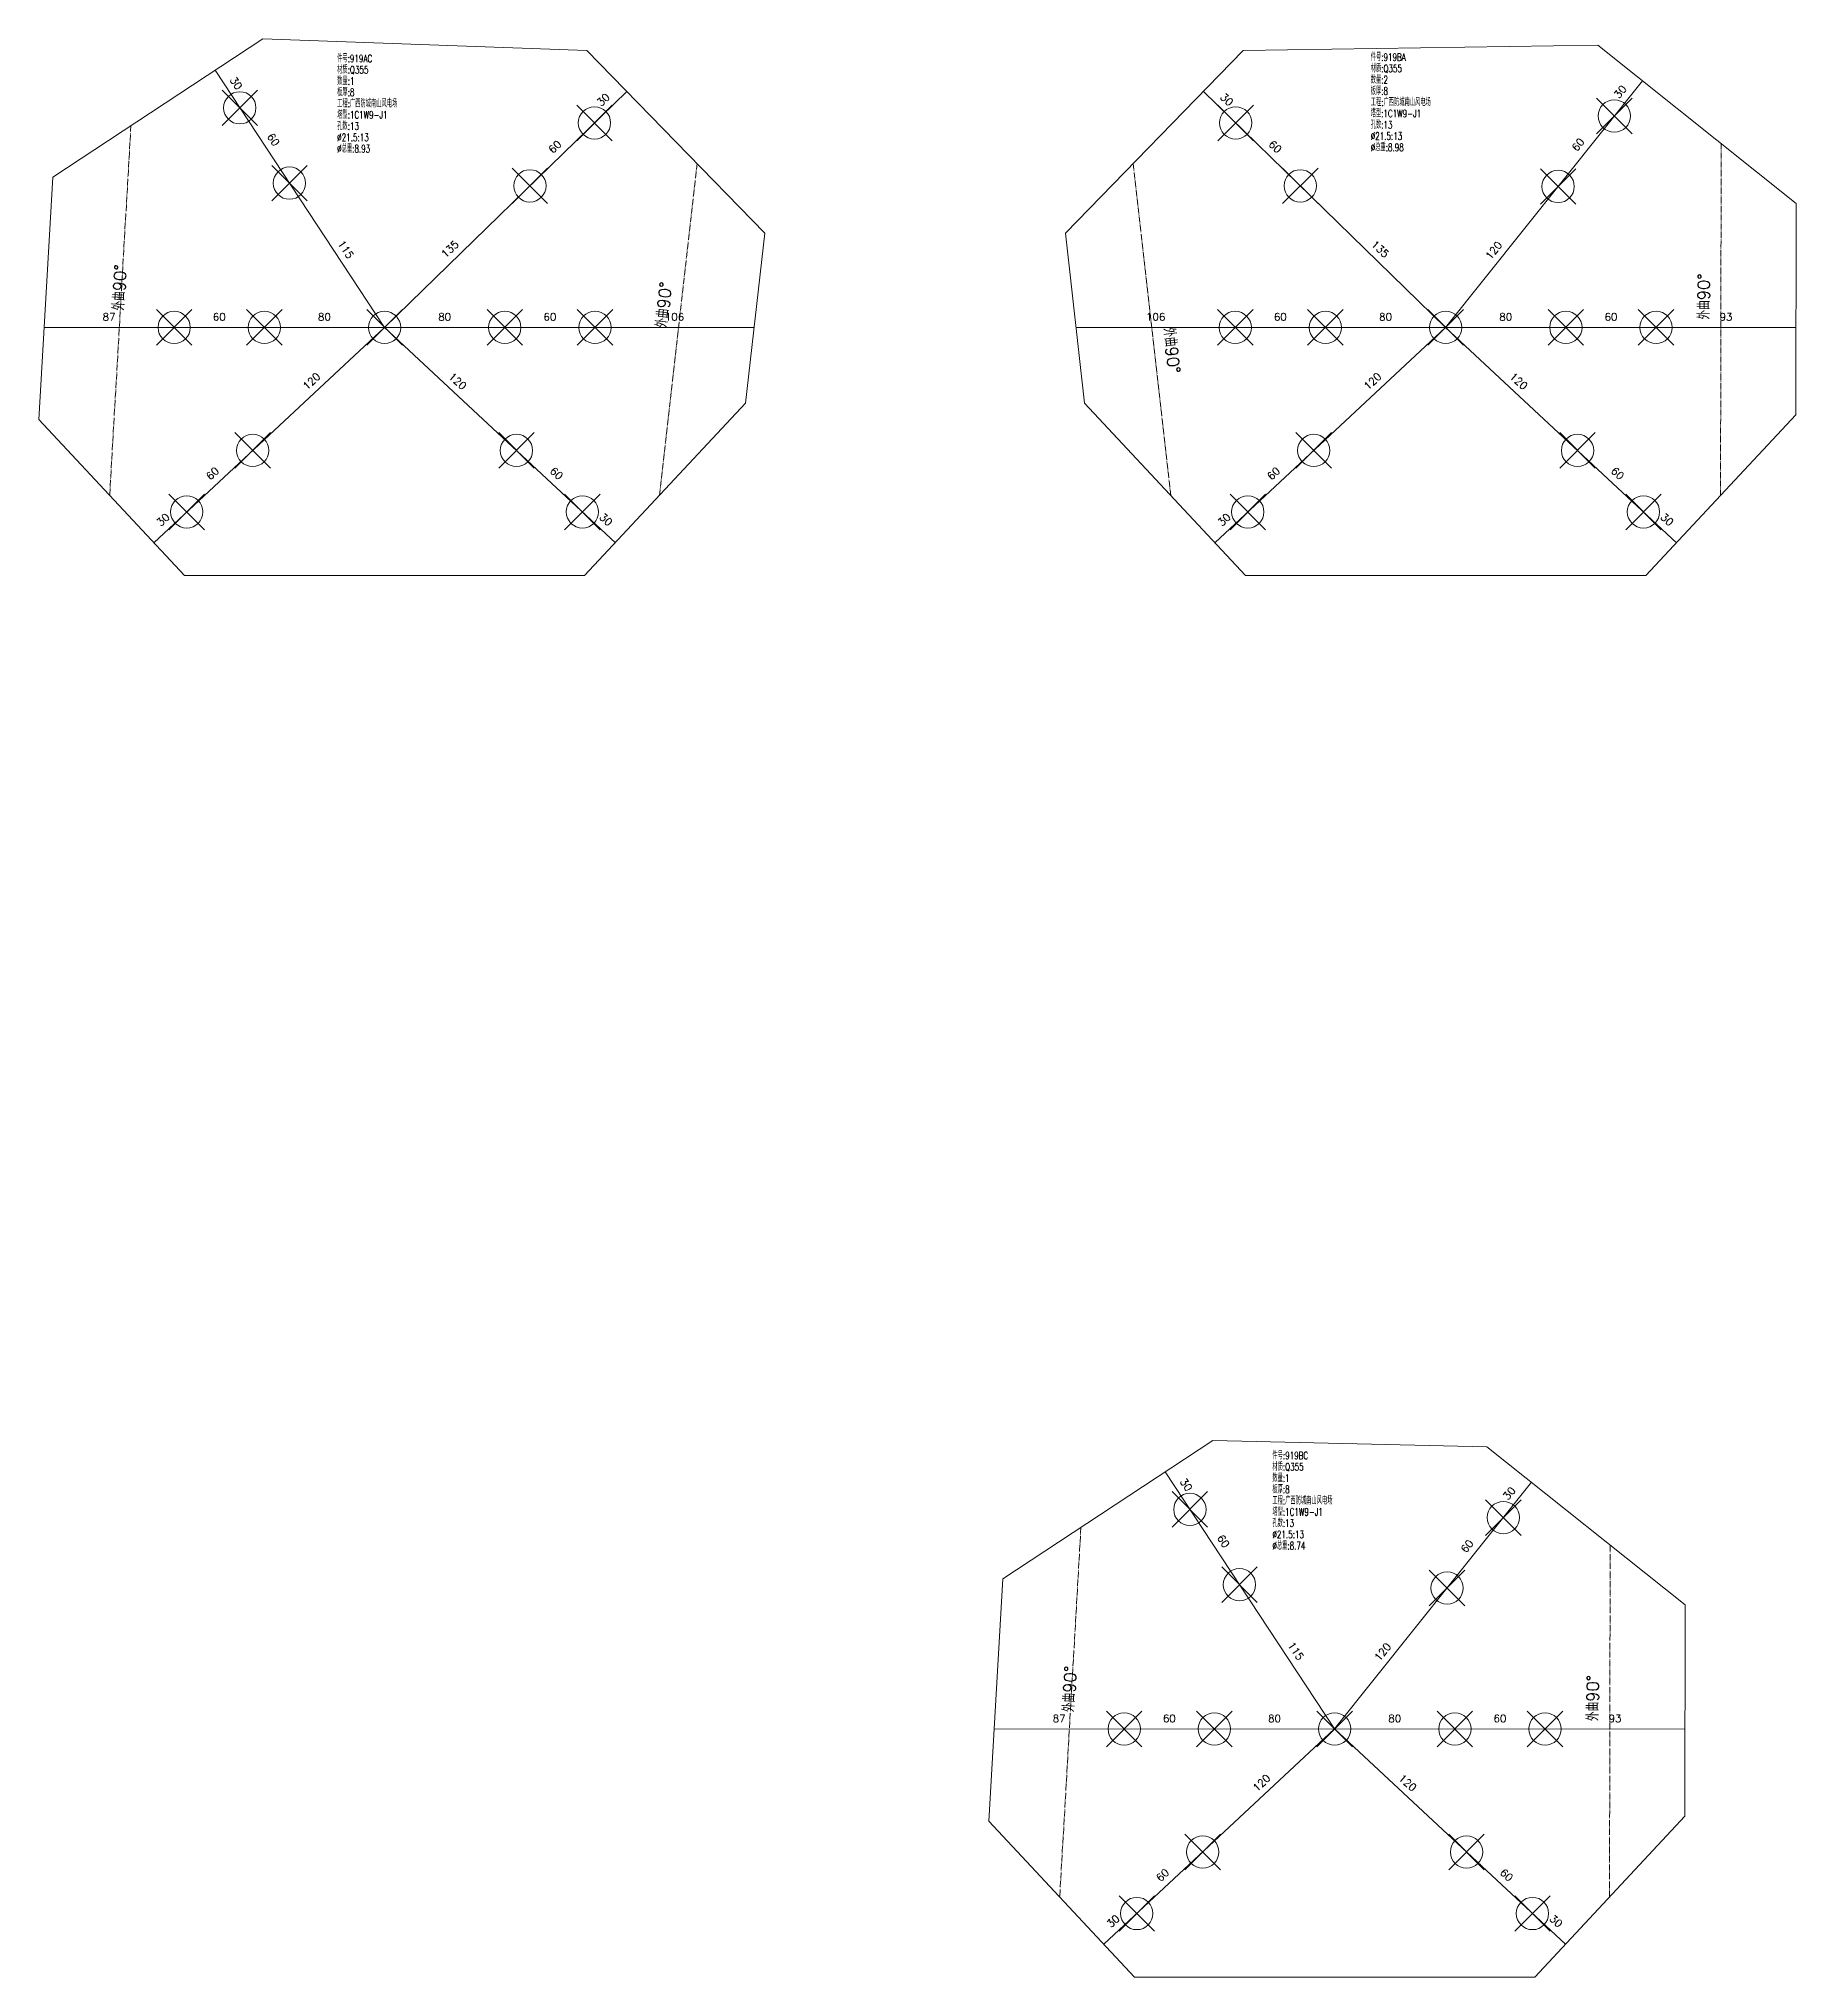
# Model space of a CAD drawing. Extents: x -105 to 10956, y -4548 to 9487.
# Drawn here: x 636 to 1805, y -4548 to -3258 of the extents above; entities that cross this region are included whole.
import ezdxf
from ezdxf.enums import TextEntityAlignment as Align

# ---------------------------------------------------------------- set-up
doc = ezdxf.new("R2010")
doc.units = 0
doc.header["$MEASUREMENT"] = 0
doc.linetypes.add('制弯线', pattern=[5.9, 4, -0.5, 0.2, -0.5, 0.2, -0.5])
doc.layers.add('1', color=7, linetype='CONTINUOUS', lineweight=25)
doc.layers.add('2', color=7, linetype='CONTINUOUS', lineweight=25)
doc.styles.get("Standard").update_dxf_attribs({"font": 'simplex.shx', "width": 0.7, "height": 3, "bigfont": 'gbhzfs.shx'})

msp = doc.modelspace()

# ---------------------------------------------------------------- linework, layer by layer
at = {"layer": '1', "color": 7, "linetype": 'Continuous', "lineweight": 18}
for p, q in [((784.52779, -3257.62953), (644.80473, -3349.72211)), ((1000.26401, -3265.48179), (784.52779, -3257.62953)), ((1672.88984, -3261.86141), (1436.95779, -3265.48314)), ((1804.88639, -3367.1928), (1672.88984, -3261.86141)), ((1118.61286, -3386.96521), (1000.26401, -3265.48179)), ((1436.95779, -3265.48314), (1318.61286, -3386.96497)), ((644.80473, -3349.72211), (635.54487, -3510.92857)), ((1804.62054, -3507.79154), (1804.88639, -3367.1928)), ((1105.80029, -3500.10309), (1118.61286, -3386.96521)), ((1318.61286, -3386.96497), (1331.43448, -3500.09853)), ((998.73423, -3614.88666), (1105.80029, -3500.10309)), ((1331.43448, -3500.09853), (1438.50758, -3614.88666)), ((1704.72599, -3614.88666), (1804.62054, -3507.79154)), ((635.54487, -3510.92857), (732.51582, -3614.88666)), ((732.51582, -3614.88666), (998.73423, -3614.88666)), ((1438.50758, -3614.88666), (1704.72599, -3614.88666)), ((1416.65272, -4190.27204), (1276.92965, -4282.36461)), ((1599.023, -4194.50391), (1416.65272, -4190.27204)), ((1731.01956, -4299.8353), (1599.023, -4194.50391)), ((1276.92965, -4282.36461), (1267.66979, -4443.57108)), ((1730.7537, -4440.43404), (1731.01956, -4299.8353)), ((1267.66979, -4443.57108), (1364.64074, -4547.52916)), ((1630.85915, -4547.52916), (1730.7537, -4440.43404)), ((1364.64074, -4547.52916), (1630.85915, -4547.52916))]:
    msp.add_line(p, q, dxfattribs=at)
at = {"layer": '1', "color": 7, "linetype": 'Continuous', "lineweight": 13}
for p, q in [((757.48433, -3315.41536), (781.13433, -3291.76536)), ((781.13433, -3315.41536), (757.48433, -3291.76536)), ((993.46699, -3325.45988), (1017.11699, -3301.80988)), ((1017.11699, -3325.45988), (993.46699, -3301.80988)), ((1420.10529, -3325.46128), (1443.75529, -3301.81128)), ((1443.75529, -3325.46128), (1420.10529, -3301.81128)), ((1672.05498, -3320.8374), (1695.70498, -3297.1874)), ((1695.70498, -3320.8374), (1672.05498, -3297.1874)), ((790.50372, -3365.51247), (814.15372, -3341.86247)), ((814.15372, -3365.51247), (790.50372, -3341.86247)), ((950.48976, -3367.32821), (974.13976, -3343.67821)), ((974.13976, -3367.32821), (950.48976, -3343.67821)), ((1463.08294, -3367.32917), (1486.73294, -3343.67917)), ((1486.73294, -3367.32917), (1463.08294, -3343.67917)), ((1634.63089, -3367.73558), (1658.28089, -3344.08558)), ((1658.28089, -3367.73558), (1634.63089, -3344.08558)), ((713.80764, -3461.5326), (737.45764, -3437.8826)), ((737.45764, -3461.5326), (713.80764, -3437.8826)), ((773.80763, -3461.5323), (797.45763, -3437.8823)), ((797.45763, -3461.5323), (773.80763, -3437.8823)), ((853.80763, -3461.5319), (877.45763, -3437.8819)), ((877.45763, -3461.5319), (853.80763, -3437.8819)), ((933.80763, -3461.5315), (957.45763, -3437.8815)), ((957.45763, -3461.5315), (933.80763, -3437.8815)), ((993.80763, -3461.5312), (1017.45763, -3437.8812)), ((1017.45763, -3461.5312), (993.80763, -3437.8812)), ((1419.7994, -3461.53261), (1443.4494, -3437.88261)), ((1443.4494, -3461.53261), (1419.7994, -3437.88261)), ((1479.7994, -3461.53231), (1503.4494, -3437.88231)), ((1503.4494, -3461.53231), (1479.7994, -3437.88231)), ((1559.79939, -3461.5319), (1583.44939, -3437.8819)), ((1583.44939, -3461.5319), (1559.79939, -3437.8819)), ((1639.79939, -3461.5315), (1663.44939, -3437.8815)), ((1663.44939, -3461.5315), (1639.79939, -3437.8815)), ((1699.79939, -3461.5312), (1723.44939, -3437.8812)), ((1723.44939, -3461.5312), (1699.79939, -3437.8812)), ((766.04049, -3543.38455), (789.69049, -3519.73455)), ((789.69049, -3543.38455), (766.04049, -3519.73455)), ((941.55904, -3543.38504), (965.20904, -3519.73504)), ((965.20904, -3543.38504), (941.55904, -3519.73504)), ((1472.03224, -3543.38455), (1495.68224, -3519.73455)), ((1495.68224, -3543.38455), (1472.03224, -3519.73455)), ((1647.5508, -3543.38503), (1671.2008, -3519.73503)), ((1671.2008, -3543.38503), (1647.5508, -3519.73503)), ((722.16527, -3584.31088), (745.81527, -3560.66088)), ((745.81527, -3584.31088), (722.16527, -3560.66088)), ((985.43439, -3584.3109), (1009.08439, -3560.6609)), ((1009.08439, -3584.3109), (985.43439, -3560.6609)), ((1428.15703, -3584.31087), (1451.80703, -3560.66087)), ((1451.80703, -3584.31087), (1428.15703, -3560.66087)), ((1691.42615, -3584.31089), (1715.07615, -3560.66089)), ((1715.07615, -3584.31089), (1691.42615, -3560.66089)), ((1389.60925, -4248.05787), (1413.25925, -4224.40787)), ((1413.25925, -4248.05787), (1389.60925, -4224.40787)), ((1598.18814, -4253.47992), (1621.83814, -4229.82992)), ((1621.83814, -4253.47992), (1598.18814, -4229.82992)), ((1422.62864, -4298.15497), (1446.27864, -4274.50497)), ((1446.27864, -4298.15497), (1422.62864, -4274.50497)), ((1560.76406, -4300.37809), (1584.41406, -4276.72809)), ((1584.41406, -4300.37809), (1560.76406, -4276.72809)), ((1345.93256, -4394.17511), (1369.58256, -4370.52511)), ((1369.58256, -4394.17511), (1345.93256, -4370.52511)), ((1405.93255, -4394.17481), (1429.58255, -4370.52481)), ((1429.58255, -4394.17481), (1405.93255, -4370.52481)), ((1485.93255, -4394.17441), (1509.58255, -4370.52441)), ((1509.58255, -4394.17441), (1485.93255, -4370.52441)), ((1565.93255, -4394.17401), (1589.58255, -4370.52401)), ((1589.58255, -4394.17401), (1565.93255, -4370.52401)), ((1625.93255, -4394.1737), (1649.58255, -4370.5237)), ((1649.58255, -4394.1737), (1625.93255, -4370.5237)), ((1398.16541, -4476.02706), (1421.81541, -4452.37706)), ((1421.81541, -4476.02706), (1398.16541, -4452.37706)), ((1573.68396, -4476.02754), (1597.33396, -4452.37754)), ((1597.33396, -4476.02754), (1573.68396, -4452.37754)), ((1354.29019, -4516.95339), (1377.94019, -4493.30339)), ((1377.94019, -4516.95339), (1354.29019, -4493.30339)), ((1617.55931, -4516.95341), (1641.20931, -4493.30341)), ((1641.20931, -4516.95341), (1617.55931, -4493.30341))]:
    msp.add_line(p, q, dxfattribs=at)
for centre in [(769.30933, -3303.59036), (1683.87998, -3309.0124), (1005.29199, -3313.63488), (1431.93029, -3313.63628), (802.32872, -3353.68747), (962.31476, -3355.50321), (1474.90794, -3355.50417), (1646.45589, -3355.91058), (725.63264, -3449.7076), (785.63263, -3449.7073), (865.63263, -3449.7069), (945.63263, -3449.7065), (1005.63263, -3449.7062), (1431.6244, -3449.70761), (1491.6244, -3449.70731), (1571.62439, -3449.7069), (1651.62439, -3449.7065), (1711.62439, -3449.7062), (777.86549, -3531.55955), (953.38404, -3531.56004), (1483.85724, -3531.55955), (1659.3758, -3531.56003), (733.99027, -3572.48588), (997.25939, -3572.4859), (1439.98203, -3572.48587), (1703.25115, -3572.48589), (1401.43425, -4236.23287), (1610.01314, -4241.65492), (1434.45364, -4286.32997), (1572.58906, -4288.55309), (1357.75756, -4382.35011), (1417.75755, -4382.34981), (1497.75755, -4382.34941), (1577.75755, -4382.34901), (1637.75755, -4382.3487), (1409.99041, -4464.20206), (1585.50896, -4464.20254), (1366.11519, -4505.12839), (1629.38431, -4505.12841)]:
    msp.add_circle(centre, 10.75, dxfattribs=at)
at = {"layer": '2', "color": 9, "linetype": 'Continuous', "lineweight": 13}
for p, q in [((865.61589, -3449.70691), (752.79963, -3278.54181)), ((1571.60774, -3449.70688), (1702.592, -3285.56331)), ((865.61594, -3449.70691), (1026.7806, -3292.7007)), ((1571.60766, -3449.70688), (1410.44147, -3292.70232)), ((1111.50767, -3449.70567), (639.06144, -3449.70805)), ((865.61585, -3449.70691), (712.05262, -3592.949)), ((865.63181, -3449.70691), (1019.19705, -3592.94884)), ((1804.73037, -3449.70571), (1325.72365, -3449.70812)), ((1571.60777, -3449.70688), (1418.04443, -3592.94906)), ((1571.62351, -3449.70688), (1725.1888, -3592.94885)), ((1497.74082, -4382.34942), (1384.92455, -4211.18432)), ((1497.74088, -4382.34942), (1628.72516, -4218.20582)), ((1730.86354, -4382.34825), (1271.18636, -4382.35056)), ((1497.74077, -4382.34942), (1344.17754, -4525.59151)), ((1497.75673, -4382.34942), (1651.32198, -4525.59134))]:
    msp.add_line(p, q, dxfattribs=at)
at = {"layer": '2', "color": 190, "linetype": '制弯线', "lineweight": 13}
for p, q in [((696.85787, -3315.41347), (682.72212, -3561.50513)), ((1754.51889, -3561.5046), (1754.96163, -3327.35354)), ((1048.52713, -3561.5046), (1073.53358, -3340.69197)), ((1363.68897, -3340.69405), (1388.71388, -3561.50513)), ((1328.98279, -4248.05598), (1314.84704, -4494.14764)), ((1680.65205, -4494.14711), (1681.0948, -4259.99605))]:
    msp.add_line(p, q, dxfattribs=at)

# ---------------------------------------------------------------- texts
at = {"layer": '2', "color": 7, "linetype": 'Continuous', "lineweight": 13}
for s, rotation, p in [('30', 304, (763.55933, -3289.41512)), ('30', 51, (1690.89108, -3295.41665)), ('30', 44, (1013.94288, -3301.01893)), ('30', 317, (1423.27927, -3301.02041)), ('60', 304, (788.32388, -3326.98795)), ('60', 44, (981.70996, -3332.42018)), ('60', 317, (1455.51251, -3332.42134)), ('60', 51, (1662.82303, -3330.59029)), ('135', 44, (911.87193, -3400.4562)), ('115', 304, (836.47716, -3400.04622)), ('135', 317, (1525.3512, -3400.45664)), ('120', 51, (1606.68691, -3400.93753)), ('120', 43, (819.69435, -3488.43947)), ('120', 318, (911.55423, -3488.4397)), ('120', 43, (1525.68619, -3488.43946)), ('120', 318, (1617.54595, -3488.43968)), ('60', 43, (753.88156, -3549.82895)), ('60', 318, (977.36802, -3549.82919)), ('60', 43, (1459.87332, -3549.82895)), ('60', 318, (1683.35977, -3549.82919)), ('30', 43, (720.97513, -3580.52368)), ('30', 318, (1010.27452, -3580.52359)), ('30', 43, (1426.96691, -3580.52371)), ('30', 318, (1716.26628, -3580.5236)), ('30', 304, (1395.68426, -4222.05763)), ('30', 51, (1617.02424, -4228.05916)), ('60', 304, (1420.4488, -4259.63045)), ('60', 51, (1588.95619, -4263.2328)), ('115', 304, (1468.60208, -4332.68873)), ('120', 51, (1532.82006, -4333.58005)), ('120', 43, (1451.81927, -4421.08198)), ('120', 318, (1543.67915, -4421.08221)), ('60', 43, (1386.00648, -4482.47146)), ('60', 318, (1609.49294, -4482.4717)), ('30', 43, (1353.10005, -4513.16619)), ('30', 318, (1642.39944, -4513.1661))]:
    msp.add_text(s, height=5, rotation=rotation, dxfattribs=at).set_placement(p, align=Align.BOTTOM_CENTER)
for rotation, p in [(87, (694.78177, -3438.74603)), (90, (1749.74027, -3444.41962)), (84, (1056.06211, -3450.53564)), (277, (1381.16962, -3450.53654)), (87, (1326.90669, -4371.38854)), (90, (1675.87343, -4377.06213))]:
    msp.add_text('外曲90%%d', height=8, rotation=rotation, dxfattribs=at).set_placement(p, align=Align.BOTTOM_LEFT)
for s, p in [('87', (682.34702, -3446.70783)), ('60', (755.63262, -3446.70745)), ('80', (825.63261, -3446.7071)), ('80', (905.63262, -3446.7067)), ('60', (975.63261, -3446.70635)), ('106', (1058.57013, -3446.70593)), ('106', (1378.67401, -3446.70786)), ('60', (1461.62438, -3446.70746)), ('80', (1531.62438, -3446.70711)), ('80', (1611.62438, -3446.7067)), ('60', (1681.62438, -3446.70635)), ('93', (1758.17737, -3446.70596)), ('87', (1314.47194, -4379.35033)), ('60', (1387.75754, -4379.34996)), ('80', (1457.75754, -4379.34961)), ('80', (1537.75754, -4379.34921)), ('60', (1607.75754, -4379.34886)), ('93', (1684.31053, -4379.34847))]:
    msp.add_text(s, height=5, dxfattribs=at).set_placement(p, align=Align.BOTTOM_CENTER)
at = {"layer": '2', "color": 7, "linetype": 'Continuous', "lineweight": 13, "char_height": 5, "width": 500, "attachment_point": 1, "line_spacing_factor": 0.9}
for s, insert in [('件号:919AC\\P材质:Q355\\P数量:1\\P板厚:8\\P工程:广西防城南山风电场\\P塔型:1C1W9-J1\\P孔数:13\\P%%C21.5:13\\P%%C总重:8.93', (834.07886, -3268.25809)), ('件号:919BA\\P材质:Q355\\P数量:2\\P板厚:8\\P工程:广西防城南山风电场\\P塔型:1C1W9-J1\\P孔数:13\\P%%C21.5:13\\P%%C总重:8.98', (1521.74963, -3267.37403)), ('件号:919BC\\P材质:Q355\\P数量:1\\P板厚:8\\P工程:广西防城南山风电场\\P塔型:1C1W9-J1\\P孔数:13\\P%%C21.5:13\\P%%C总重:8.74', (1456.34467, -4197.9006))]:
    msp.add_mtext(s, dxfattribs=dict(at, insert=insert))

doc.saveas('drawing.dxf')
